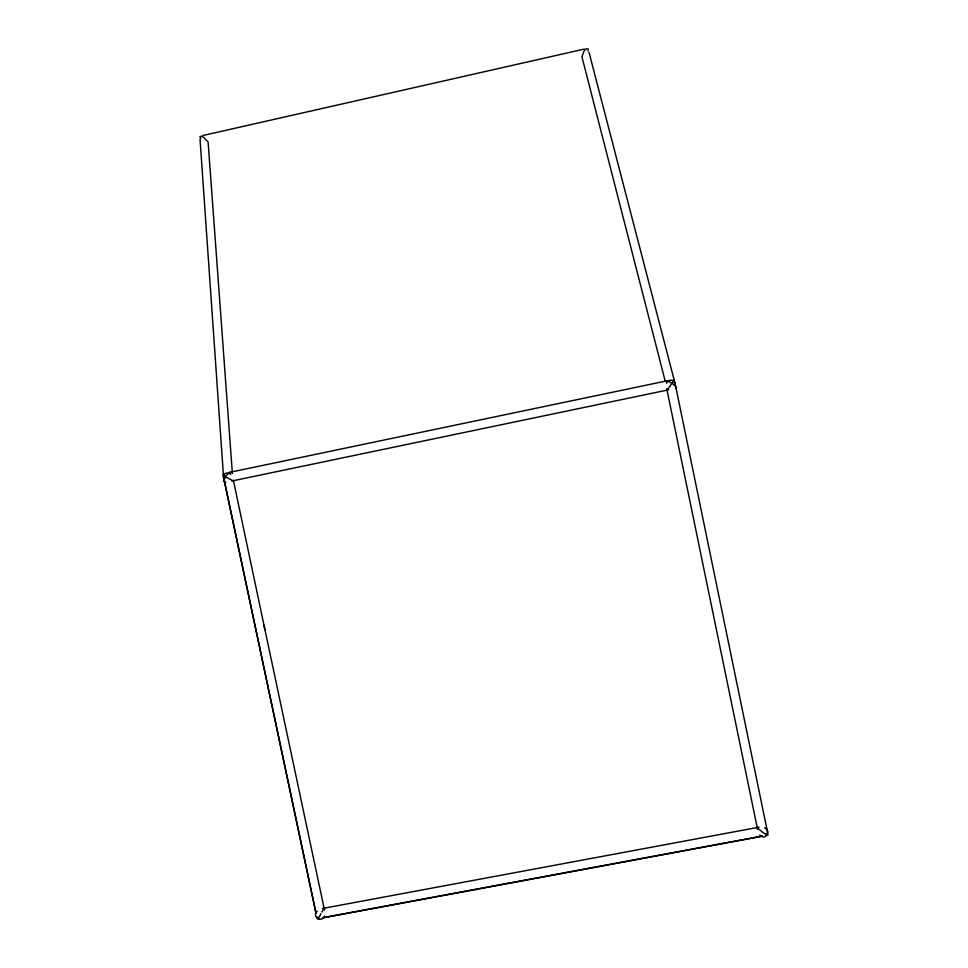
<?xml version="1.0" encoding="UTF-8"?>
<svg xmlns="http://www.w3.org/2000/svg" width="968" height="968" viewBox="0 0 968 968"><rect width="100%" height="100%" fill="white"/><g stroke="black" fill="none" stroke-linecap="round" stroke-linejoin="round"><path stroke-width="1.45" d="M675.144 385.034L675.144 384.998A9.123 6.365 -16.5 0 0 674.877 382.687L673.522 380.884L673.958 379.964M588.072 50.917L588.06 48.775M324.389 916.018C325.03 919.866 315.604 919.866 318.944 918.547M666.444 383.267C667.654 378.512 676.813 379.952 671.901 383.231A9.039 3.739 35.6 0 0 669.106 381.767L665.972 381.053M317.177 918.789L317.988 917.325M317.226 911.07C312.446 914.881 318.411 922.177 320.783 913.792M324.038 908.408L324.679 909.436M676.051 388.095L675.361 386.111L671.974 383.207M323.699 909.061L321.848 912.11M671.913 383.292L670.171 385.917M231.267 472.045L227.782 474.09A8.857 4.525 -55.8 0 0 225.738 476.522L223.898 480.358L224.516 482.415M669.771 386.51L667.484 389.705M673.268 380.484L673.788 379.795M665.258 381.38L581.937 56.834L583.97 51.292A8.095 3.4 -67.4 0 1 585.567 49.404L586.838 48.521M317.589 918.475L316.935 917.228M230.844 474.368C228.545 471.283 220.486 474.078 225.738 476.583M766.16 835.432C770.189 833.012 766.378 828.318 764.635 827.846M225.774 482.27L224.915 482.475M202.941 135.508L584.333 49.065M228.642 472.553L666.746 380.884M231.812 481.011L668.658 389.801M322.453 908.504L759.045 827.192M323.022 917.64L762.119 836.074M322.683 917.93L762.3 836.267M200.945 136.137L201.767 136.379A7.938 2.577 43.7 0 1 203.764 137.432L208.108 142.042L232.356 473.098M231.679 472.106L232.308 472.868M232.659 480.6L228.448 478.374A8.881 1.464 31.9 0 1 225.738 476.583M767.43 835.057L763.704 837.247L759.674 835.13M767.128 833.859L768.12 834.948M223.112 474.465L223.402 477.079A8.954 6.086 1 0 0 224.092 478.724M200.848 138.497L199.844 136.778M766.16 828.221L766.656 829.068A9.196 8.228 10.9 0 1 767.467 832.008L767.019 834.876L764.72 833.605A9.414 1.452 36.1 0 1 761.961 831.778L757.279 827.797M588.98 52.211L675.156 383.812L767.2 830.508M263.998 625.28L324.449 909.872M315.979 912.909L223.753 478.168L316.004 913.441M233.397 480.358L264.929 629.66M666.722 388.652L757.557 829.261M200.037 139.235L223.56 477.357M316.342 913.272A9.123 7.768 -43.1 0 1 316.391 912.897"/></g></svg>
